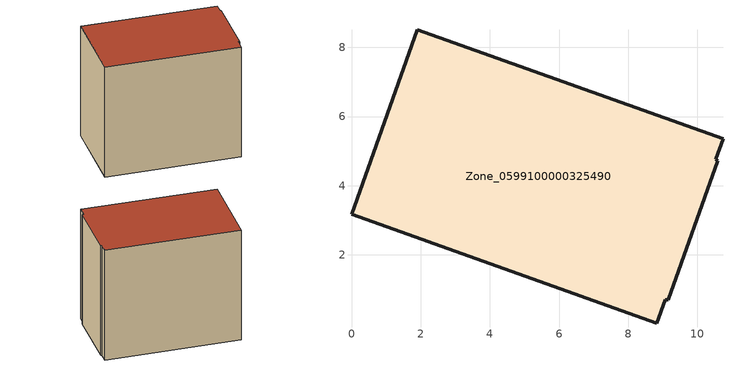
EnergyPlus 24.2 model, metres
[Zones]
Zone_0599100000325490
 floor ground (C_G): 10.52,4.77 10.58,4.72 9.16,0.71 9.07,0.71 8.82,0.03 0,3.17 1.9,8.5 10.74,5.37 z0.41
 wall outside (C_F): 1.9,8.5 0,3.17 8.82,0.03 9.07,0.71 9.16,0.71 10.58,4.72 10.52,4.77 10.74,5.37 1.9,8.5 z0.41:8.74
 roof outside (C_R): 9.16,0.71 10.58,4.72 10.52,4.77 10.74,5.37 1.9,8.5 0,3.17 8.82,0.03 9.07,0.71 z8.74
[BUILDING]
Pand.0599100000325490: North Axis=0; Terrain=City; Loads Convergence Tolerance Value=0.04; Temperature Convergence Tolerance Value=0.4; Solar Distribution=FullExterior; Maximum Number of Warmup Days=25; Minimum Number of Warmup Days=1
[Site:Location]
Rotterdam.The.Hague.AP_ZH_NLD Design_Conditions: Latitude=51.96; Longitude=4.45; Time Zone=1; Elevation=-4.5
[SITE:GROUNDTEMPERATURE:BUILDINGSURFACE]
18, 18, 18, 18, 18, 18, 18, 18, 18, 18, 18, 18
[MATERIAL] Thermal Absorptance=0.9; Solar Absorptance=0.7; Visible Absorptance=0.7
Name | Roughness | Thickness | Conductivity | Density | Specific Heat
G.TC.1975-1991 | MediumSmooth | 0.15 | 0.288461 | 540 | 1210
F.TC.1975-1991 | Rough | 0.3 | 0.230769 | 1920 | 840
R.TC.1975-1991 | MediumRough | 0.2 | 0.153846 | 1500 | 1000
[CONSTRUCTION]
C_G: G.TC.1975-1991
C_F: F.TC.1975-1991
C_R: R.TC.1975-1991
[ZONE]
Zone_0599100000325490: Type=1; Multiplier=1; Ceiling Height=Autocalculate; Volume=Autocalculate; Floor Area=autocalculate; Part of Total Floor Area=Yes
[ZONEINFILTRATION:DESIGNFLOWRATE]
Infil_Zone_0599100000325490: Zone or ZoneList or Space or SpaceList=Zone_0599100000325490; Schedule=AlwaysOn; Design Flow Rate Calculation Method=Flow/Area; Flow Rate per Floor Area=0.003; Constant Term Coefficient=1; Temperature Term Coefficient=0; Velocity Term Coefficient=0; Velocity Squared Term Coefficient=0
[HVACTEMPLATE:ZONE:IDEALLOADSAIRSYSTEM]
Zone_0599100000325490: Maximum Heating Supply Air Temperature=50; Minimum Cooling Supply Air Temperature=13; Maximum Heating Supply Air Humidity Ratio=0.0156; Minimum Cooling Supply Air Humidity Ratio=0.0077; Heating Limit=NoLimit; Cooling Limit=NoLimit; Dehumidification Control Type=ConstantSensibleHeatRatio; Cooling Sensible Heat Ratio=0.7; Dehumidification Setpoint=60; Humidification Control Type=None; Humidification Setpoint=30; Outdoor Air Method=None; Outdoor Air Flow Rate per Person=0.00944; Outdoor Air Flow Rate per Zone Floor Area=0; Outdoor Air Flow Rate per Zone=0; Demand Controlled Ventilation Type=None; Outdoor Air Economizer Type=NoEconomizer; Heat Recovery Type=None; Sensible Heat Recovery Effectiveness=0.7; Latent Heat Recovery Effectiveness=0.65
[ZONECONTROL:THERMOSTAT]
ThermostatControl_Zone_0599100000325490: Zone or ZoneList=Zone_0599100000325490; Control Type Schedule=DualSetpointControlType; Control 1=Thermostat_Zone_0599100000325490; Temperature Difference Between Cutout And Setpoint=0
[THERMOSTATSETPOINT:DUALSETPOINT]
Thermostat_Zone_0599100000325490: Heating Setpoint Temperature Schedule=HeatingSetpoint_Zone_0599100000325490; Cooling Setpoint Temperature Schedule=CoolingSetpoint_Zone_0599100000325490
[SCHEDULE:COMPACT]
HeatingSetpoint_Zone_0599100000325490: Through: 12/31, For: AllDays, Until: 24:00, 21
CoolingSetpoint_Zone_0599100000325490: Through: 12/31, For: AllDays, Until: 24:00, 24
DualSetpointControlType: Through: 12/31, For: AllDays, Until: 24:00, 4
AlwaysOn: Through: 12/31, For: AllDays, Until: 24:00, 1
